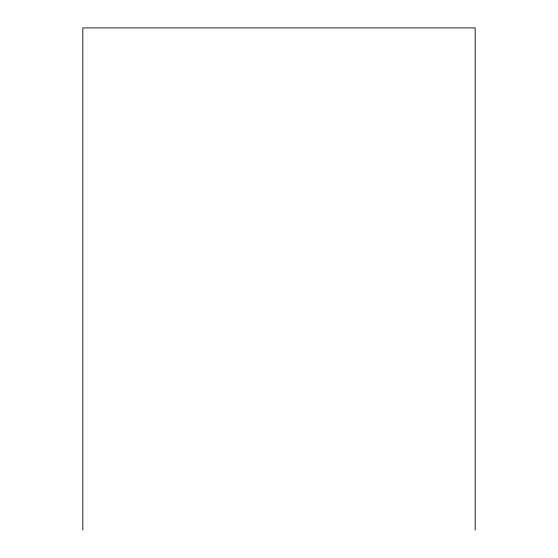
<?xml version="1.0" encoding="UTF-8"?>
<svg xmlns="http://www.w3.org/2000/svg" width="558" height="558" viewBox="0 0 558 558"><rect width="100%" height="100%" fill="white"/><g stroke="black" fill="none" stroke-linecap="round" stroke-linejoin="round"><path stroke-width="0.84" d="M475.165 530.1L475.165 27.9L82.835 27.9L82.835 530.1"/></g></svg>
